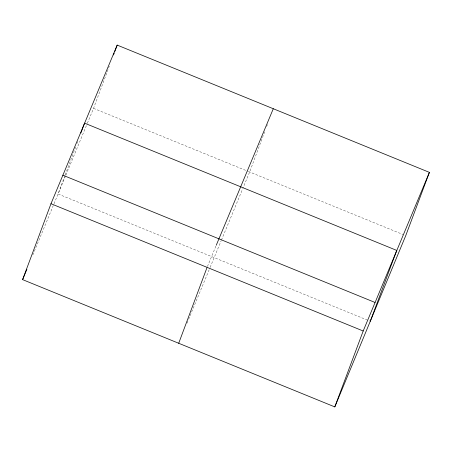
<?xml version="1.0" encoding="UTF-8"?>
<svg xmlns="http://www.w3.org/2000/svg" width="452" height="452" viewBox="0 0 452 452"><rect width="100%" height="100%" fill="white"/><g stroke="black" fill="none" stroke-linecap="round" stroke-linejoin="round"><path stroke-width="0.34" stroke-dasharray="2.26 1.69" d="M64.941 175.619L58.071 193.987L369.623 320.999M65.184 174.964L75.976 146.103M76.959 143.476L77.693 141.51M87.366 123.272L93.547 108.35L109.311 66.178M264.674 131.798L249.645 171.986L242.927 188.207M266.646 126.526L267.386 124.549M32.81 254.973L53.771 204.366M54.042 203.716L65.596 175.822M65.868 175.173L87.095 123.921M207.457 266.499L215.977 245.899M187.032 323.152L188.377 319.909M188.642 319.259L209.875 268.008M210.14 267.358L221.164 240.758M221.429 240.108L242.662 188.857M93.547 108.35L247.685 171.189M248.34 171.455L403.133 234.565"/><path stroke-width="0.68" d="M22.6 279.624L50.98 203.722L117.198 45.098L429.4 172.376L405.749 235.628L334.802 406.902L22.6 279.624L26.9 269.245M80.885 132.984L84.564 123.142L396.766 250.425L370.278 321.265M113.503 54.98L114.237 53.003M114.735 51.686L117.198 45.098M178.704 343.266L206.926 267.787M334.802 406.902L363.188 331L429.4 172.376M216.248 245.255L273.296 108.734M62.805 175.178L375.007 302.456M50.98 203.722L363.188 331"/></g></svg>
